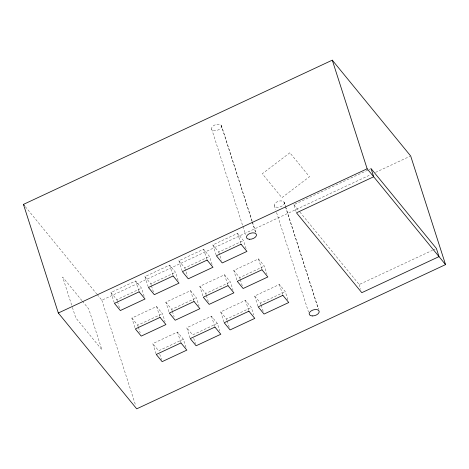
<?xml version="1.0" encoding="UTF-8"?>
<svg xmlns="http://www.w3.org/2000/svg" width="469" height="469" viewBox="0 0 469 469"><rect width="100%" height="100%" fill="white"/><g stroke="black" fill="none" stroke-linecap="round" stroke-linejoin="round"><path stroke-width="0.35" stroke-dasharray="2.35 1.76" d="M296.045 211.466L293.864 204.677L368.429 169.854M369.091 169.543L371.073 168.617M114.231 302.675L110.96 292.492L135.664 280.954L141.544 288.142L144.382 296.965M148.204 286.811L144.933 276.628L169.637 265.091L175.517 272.278L178.349 281.101M182.171 270.947L178.906 260.764L203.61 249.227L209.491 256.414L212.105 264.557M216.145 255.077L212.873 244.9L237.578 233.357L243.458 240.544L246.078 248.693M97.206 294.55L101.849 300.219L370.252 174.867M375.552 172.393L410.012 156.3M110.96 292.492L116.84 299.679L141.544 288.142M144.933 276.628L150.813 283.815L175.517 272.278M178.906 260.764L184.78 267.951L209.491 256.414M212.873 244.9L218.753 252.082L243.458 240.544M134.92 327.55L131.865 318.046L156.57 306.509L162.45 313.697L165.07 321.84M168.887 311.686L165.838 302.183L190.543 290.645L196.423 297.833L199.038 305.976M202.86 295.822L199.812 286.319L224.516 274.775L230.396 281.963L233.011 290.112M236.833 279.958L233.779 270.449L258.483 258.911L264.364 266.099L266.984 274.248M131.865 318.046L137.745 325.234L162.45 313.697M165.838 302.183L171.718 309.37L196.423 297.833M199.812 286.319L205.686 293.506L230.396 281.963M233.779 270.449L239.659 277.636L264.364 266.099M156.042 353.784L152.771 343.601L177.475 332.064L183.356 339.251L185.976 347.394M190.015 337.92L186.744 327.737L211.449 316.2L217.329 323.387L219.727 330.85M223.983 322.056L220.717 311.873L245.422 300.33L251.302 307.517L253.7 314.986M257.956 306.187L254.685 296.003L279.389 284.466L285.269 291.654L288.107 300.477M183.356 339.251L158.651 350.789L152.771 343.601M217.329 323.387L192.624 334.925L186.744 327.737M220.717 311.873L226.591 319.055L251.302 307.517M254.685 296.003L260.565 303.191L285.269 291.654M299.884 212.041L359.195 284.531L432.441 250.323M433.104 250.018L435.08 249.092M293.864 204.677L299.421 211.472M25.308 206.659L96.743 293.981M81.917 300.606L62.658 277.068L71.745 305.372M82.374 301.162L88.793 309.007L101.867 349.739L75.738 317.8L71.968 306.064M359.195 284.531L360.72 289.285M284.284 202.626A5.2 2.949 -17.8 0 1 277.413 207.321A5.2 2.949 -17.8 0 1 276.212 202.344A5.2 2.949 -17.8 0 1 284.284 202.626L285.404 206.108M285.627 206.806L318.492 309.159M283.938 201.934L285.281 206.114M285.504 206.811L318.363 309.159M274.324 205.569L275.666 209.743M276.558 212.533L308.526 312.096M279.389 284.466L282.66 294.649M221.567 125.968A5.2 2.949 -17.8 0 1 214.696 130.658A5.2 2.949 -17.8 0 1 213.495 125.68A5.2 2.949 -17.8 0 1 221.567 125.968L252.193 221.356M252.422 222.054L255.775 232.495M221.221 125.27L252.07 221.356M252.293 222.054L255.646 232.501M258.483 258.911L261.755 269.095M211.607 128.905L242.678 225.689M242.901 226.386L245.586 234.74M260.565 303.191L260.999 304.551M261.221 305.231L263.396 312.02M237.578 233.357L240.849 243.54M239.659 277.636L240.093 278.996M240.316 279.676L242.274 285.785M245.422 300.33L248.693 310.513M218.753 252.082L221.368 260.231M224.516 274.775L227.787 284.959M226.591 319.055L227.031 320.415M227.248 321.095L229.429 327.884M203.61 249.227L206.882 259.41M205.686 293.506L206.126 294.86M206.342 295.54L208.306 301.649M211.449 316.2L214.72 326.383M184.78 267.951L187.401 276.094M190.543 290.645L193.814 300.828M193.715 338.319L195.456 343.748M169.637 265.091L172.909 275.274M171.718 309.37L172.152 310.724M172.369 311.404L174.116 316.839M177.475 332.064L180.747 342.247M150.813 283.815L151.247 285.175M151.464 285.85L153.427 291.964M156.57 306.509L159.841 316.692M159.741 354.183L161.483 359.612M135.664 280.954L138.935 291.138M137.745 325.234L138.179 326.594M138.402 327.268L140.143 332.703M116.84 299.679L117.273 301.039M117.496 301.719L119.454 307.828M101.849 300.219L135.6 405.357M289.883 152.771L262.306 173.729L281.904 197.689L309.481 176.731L289.883 152.771"/><path stroke-width="0.7" d="M23.45 204.39L332.281 60.161L410.674 155.989L445.55 264.61L136.719 408.839L58.326 313.011L23.45 204.39L24.376 205.528M58.326 313.011L367.151 168.781L445.55 264.61M332.281 60.161L367.151 168.781M373.687 176.766L296.478 212.826L361.81 292.679L439.019 256.619L436.399 248.476L371.073 168.617L373.687 176.766M139.152 291.818L114.448 303.355L120.328 310.542L145.032 299.005L139.152 291.818M173.125 275.954L148.421 287.491L154.301 294.679L179.006 283.141L173.125 275.954M207.099 260.084L182.388 271.627L188.268 278.809L212.979 267.271L207.099 260.084M241.066 244.22L216.361 255.757L222.242 262.945L246.946 251.407L241.066 244.22M160.058 317.372L135.353 328.91L141.233 336.097L165.938 324.56L160.058 317.372M194.031 301.503L169.327 313.046L175.207 320.233L199.911 308.69L194.031 301.503M228.004 285.639L203.294 297.176L209.174 304.363L233.884 292.826L228.004 285.639M261.972 269.775L237.267 281.312L243.147 288.499L267.852 276.962L261.972 269.775M180.964 342.927L156.259 354.464L162.139 361.652L186.844 350.114L180.964 342.927M214.937 327.057L190.232 338.6L196.112 345.782L220.817 334.245L214.937 327.057M248.91 311.193L224.2 322.731L230.08 329.918L254.79 318.381L248.91 311.193M282.877 295.329L258.173 306.867L264.053 314.054L288.757 302.517L282.877 295.329M312.29 315.942A5.2 2.949 -17.8 0 0 319.16 311.246A5.2 2.949 -17.8 0 0 311.088 310.965A5.2 2.949 -17.8 0 0 312.29 315.942M249.572 239.278A5.2 2.949 -17.8 0 0 256.443 234.588A5.2 2.949 -17.8 0 0 248.371 234.301A5.2 2.949 -17.8 0 0 249.572 239.278"/></g></svg>
